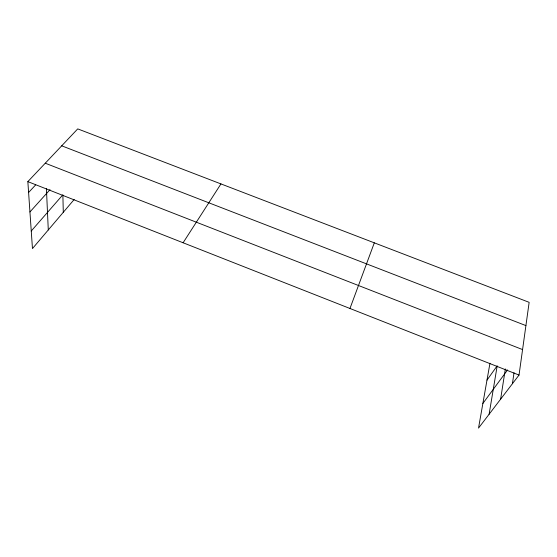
<?xml version="1.0" encoding="UTF-8"?>
<svg xmlns="http://www.w3.org/2000/svg" width="557" height="557" viewBox="0 0 557 557"><rect width="100%" height="100%" fill="white"/><g stroke="black" fill="none" stroke-linecap="round" stroke-linejoin="round"><path stroke-width="0.84" d="M489.965 363.248L478.519 428.117L519.027 375.063L529.15 302.333L77.729 128.883L27.85 181.624L32.466 248.568L74.165 199.503M512.426 383.71L514.027 372.717M500.618 399.181L505.352 368.943M489.109 414.255L497.199 365.81L486.992 380.111M349.963 308.481L374.311 242.838M183.107 242.768L220.948 183.914M482.877 403.449L507.573 369.932M31.255 231.002L62.871 194.79M29.939 211.952L50.019 189.652M28.602 192.478L35.697 184.84M61.716 145.816L525.912 325.594M45.27 163.208L522.577 349.573M27.85 181.624L519.027 375.063M46.405 188.35L48.285 229.957M62.892 195.625L63.289 212.301"/></g></svg>
